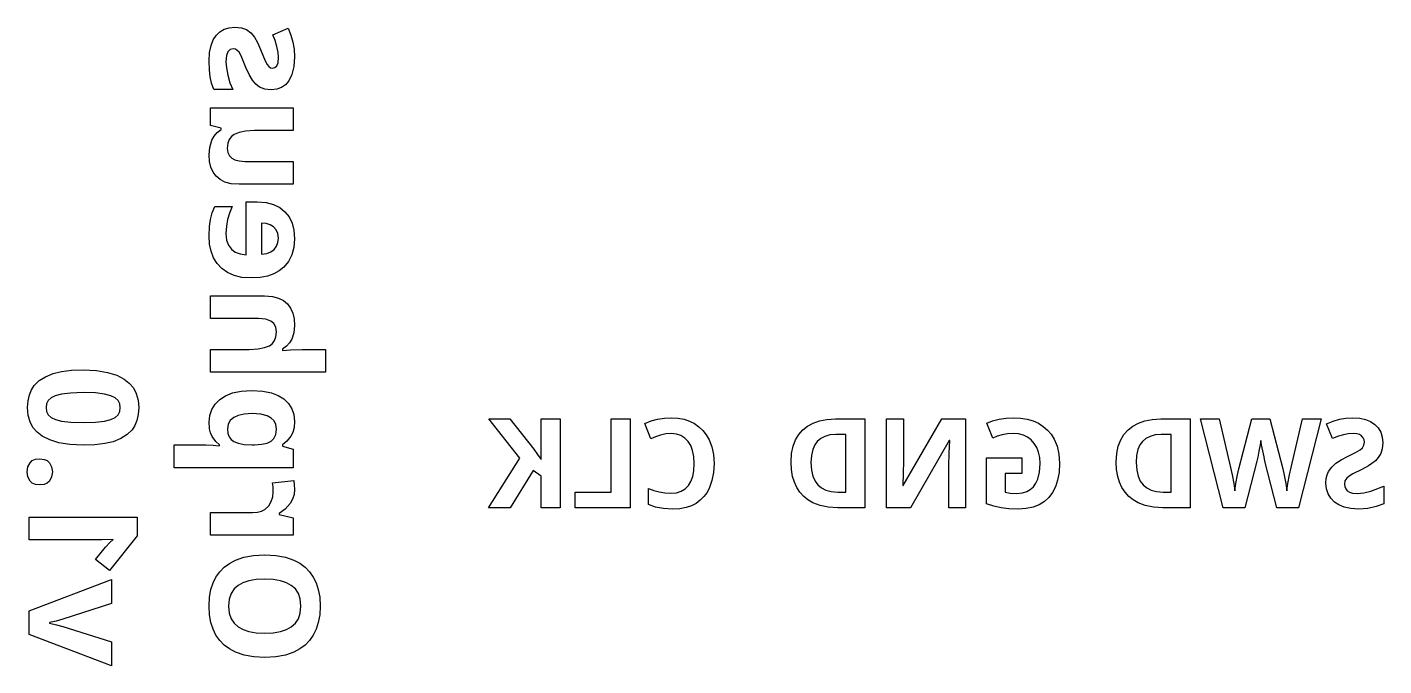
# Model space of a CAD drawing. Header units: millimetres. Extents: x 50.1 to 68.4, y -79.8 to -30.
# Drawn here: x 53.43 to 64.11, y -79.8 to -74.77 of the extents above; entities that cross this region are included whole.
import ezdxf

# ---------------------------------------------------------------- set-up
doc = ezdxf.new("R2010")
doc.units = ezdxf.units.MM
doc.layers.add('B.Silkscreen', color=31, linetype='CONTINUOUS', true_color=0xe8b2a7)

msp = doc.modelspace()

# ---------------------------------------------------------------- linework, layer by layer
at = {"layer": 'B.Silkscreen', "linetype": 'CONTINUOUS'}
for p, q in [((54.893496, -74.872481), (54.91594, -74.838517)), ((54.91594, -74.838517), (54.94587, -74.80967)), ((54.94587, -74.80967), (54.979914, -74.789288)), ((54.979914, -74.789288), (55.018899, -74.776799)), ((55.018899, -74.776799), (55.064067, -74.772447)), ((55.064067, -74.772447), (55.116905, -74.777759)), ((55.116905, -74.777759), (55.156296, -74.792117)), ((55.156296, -74.792117), (55.189288, -74.816316)), ((55.189288, -74.816316), (55.217592, -74.851597)), ((55.361567, -74.831978), (55.484159, -74.779609)), ((55.380025, -74.8778), (55.361567, -74.831978)), ((55.484159, -74.779609), (55.50547, -74.835743)), ((55.50547, -74.835743), (55.521061, -74.890263)), ((54.864797, -74.971484), (54.876202, -74.916065)), ((54.876202, -74.916065), (54.893496, -74.872481)), ((55.027784, -74.948567), (55.009363, -74.967026)), ((55.050988, -74.942632), (55.027784, -74.948567)), ((55.067822, -74.945711), (55.050988, -74.942632)), ((55.083115, -74.95514), (55.067822, -74.945711)), ((55.096472, -74.970603), (55.083115, -74.95514)), ((55.217592, -74.851597), (55.24136, -74.894185)), ((55.24136, -74.894185), (55.26638, -74.949743)), ((55.26638, -74.949743), (55.303282, -75.038442)), ((55.394888, -74.924778), (55.380025, -74.8778)), ((55.404984, -74.971316), (55.394888, -74.924778)), ((55.521061, -74.890263), (55.530794, -74.94612)), ((55.530794, -74.94612), (55.53414, -75.006886)), ((54.860613, -75.041401), (54.864797, -74.971484)), ((54.863002, -75.108363), (54.860613, -75.041401)), ((54.998453, -74.99568), (54.993896, -75.046176)), ((54.993896, -75.046176), (54.997176, -75.092935)), ((55.009363, -74.967026), (54.998453, -74.99568)), ((55.112855, -74.999153), (55.096472, -74.970603)), ((55.150951, -75.088995), (55.112855, -74.999153)), ((55.303282, -75.038442), (55.318288, -75.067097)), ((55.393725, -75.077437), (55.403853, -75.052461)), ((55.403853, -75.052461), (55.408019, -75.009274)), ((55.408019, -75.009274), (55.404984, -74.971316)), ((55.53414, -75.006886), (55.528363, -75.083483)), ((54.86954, -75.162799), (54.863002, -75.108363)), ((54.881292, -75.214264), (54.86954, -75.162799)), ((54.997176, -75.092935), (55.008169, -75.151484)), ((55.008169, -75.151484), (55.025267, -75.210074)), ((55.176691, -75.14586), (55.150951, -75.088995)), ((55.20233, -75.188876), (55.176691, -75.14586)), ((55.318288, -75.067097), (55.330063, -75.082455)), ((55.330063, -75.082455), (55.343882, -75.091831)), ((55.343882, -75.091831), (55.360374, -75.094963)), ((55.360374, -75.094963), (55.379508, -75.09057)), ((55.379508, -75.09057), (55.393725, -75.077437)), ((55.512432, -75.144985), (55.48774, -75.194303)), ((55.528363, -75.083483), (55.512432, -75.144985)), ((54.898657, -75.263903), (54.881292, -75.214264)), ((55.047407, -75.263903), (54.898657, -75.263903)), ((55.025267, -75.210074), (55.047407, -75.263903)), ((55.227713, -75.220513), (55.20233, -75.188876)), ((55.258639, -75.244441), (55.227713, -75.220513)), ((55.298763, -75.259587), (55.258639, -75.244441)), ((55.350876, -75.265097), (55.298763, -75.259587)), ((55.394515, -75.260409), (55.350876, -75.265097)), ((55.43094, -75.247078), (55.394515, -75.260409)), ((55.461713, -75.225343), (55.43094, -75.247078)), ((55.48774, -75.194303), (55.461713, -75.225343)), ((54.872499, -75.545573), (54.872499, -75.407515)), ((54.872499, -75.407515), (55.522255, -75.407515)), ((55.522255, -75.407515), (55.522255, -75.58725)), ((54.955801, -75.568202), (54.872499, -75.545573)), ((54.925376, -75.602166), (54.955801, -75.578894)), ((54.955801, -75.578894), (54.955801, -75.568202)), ((55.148613, -75.591123), (55.097081, -75.601383)), ((55.217592, -75.58725), (55.148613, -75.591123)), ((55.522255, -75.58725), (55.217592, -75.58725)), ((54.866343, -75.71859), (54.88319, -75.66339)), ((54.88319, -75.66339), (54.901351, -75.630145)), ((54.901351, -75.630145), (54.925376, -75.602166)), ((55.008536, -75.686713), (55.004588, -75.72645)), ((55.019303, -75.656451), (55.008536, -75.686713)), ((55.036096, -75.633467), (55.019303, -75.656451)), ((55.059292, -75.616419), (55.036096, -75.633467)), ((55.097081, -75.601383), (55.059292, -75.616419)), ((54.860613, -75.778819), (54.866343, -75.71859)), ((54.864478, -75.830246), (54.860613, -75.778819)), ((55.004588, -75.72645), (55.008883, -75.760359)), ((55.008883, -75.760359), (55.020679, -75.785619)), ((55.020679, -75.785619), (55.039674, -75.804406)), ((55.039674, -75.804406), (55.064387, -75.817065)), ((54.875465, -75.874501), (54.864478, -75.830246)), ((54.893029, -75.912788), (54.875465, -75.874501)), ((54.917134, -75.946046), (54.893029, -75.912788)), ((55.064387, -75.817065), (55.098221, -75.82559)), ((55.098221, -75.82559), (55.14384, -75.8288)), ((55.14384, -75.8288), (55.522255, -75.8288)), ((55.522255, -75.8288), (55.522255, -76.009677)), ((54.947302, -75.972322), (54.917134, -75.946046)), ((54.986132, -75.99209), (54.947302, -75.972322)), ((55.035668, -76.004967), (54.986132, -75.99209)), ((55.098582, -76.009677), (55.035668, -76.004967)), ((55.522255, -76.009677), (55.098582, -76.009677)), ((54.871928, -76.285379), (54.886387, -76.233131)), ((54.886387, -76.233131), (54.907013, -76.18417)), ((54.907013, -76.18417), (55.04149, -76.18417)), ((55.020398, -76.236671), (55.005782, -76.28652)), ((55.04149, -76.18417), (55.020398, -76.236671)), ((55.152144, -76.560249), (55.152144, -76.14732)), ((55.152144, -76.14732), (55.239028, -76.14732)), ((55.239028, -76.14732), (55.310222, -76.152828)), ((55.310222, -76.152828), (55.369019, -76.16822)), ((55.369019, -76.16822), (55.417686, -76.192427)), ((55.417686, -76.192427), (55.457949, -76.225276)), ((55.457949, -76.225276), (55.490335, -76.266321)), ((54.860613, -76.416222), (54.863706, -76.341864)), ((54.863706, -76.341864), (54.871928, -76.285379)), ((54.996996, -76.338004), (54.993896, -76.397226)), ((55.005782, -76.28652), (54.996996, -76.338004)), ((55.310223, -76.319255), (55.272348, -76.315118)), ((55.272348, -76.315118), (55.272348, -76.560249)), ((55.341961, -76.329486), (55.310223, -76.319255)), ((55.36873, -76.345429), (55.341961, -76.329486)), ((55.490335, -76.266321), (55.513988, -76.314584)), ((55.513988, -76.314584), (55.528869, -76.371476)), ((54.864867, -76.47968), (54.860613, -76.416222)), ((54.993896, -76.397226), (54.999135, -76.448723)), ((54.999135, -76.448723), (55.013518, -76.488482)), ((55.38938, -76.367457), (55.36873, -76.345429)), ((55.402191, -76.396274), (55.38938, -76.367457)), ((55.406826, -76.434077), (55.402191, -76.396274)), ((55.402866, -76.468376), (55.406826, -76.434077)), ((55.53414, -76.438852), (55.528395, -76.506795)), ((55.528869, -76.371476), (55.53414, -76.438852)), ((54.877118, -76.536274), (54.864867, -76.47968)), ((54.896892, -76.587031), (54.877118, -76.536274)), ((55.013518, -76.488482), (55.036144, -76.519195)), ((55.036144, -76.519195), (55.066713, -76.542442)), ((55.066713, -76.542442), (55.104729, -76.557854)), ((55.104729, -76.557854), (55.152144, -76.564972)), ((55.272348, -76.560249), (55.315457, -76.553212)), ((55.315457, -76.553212), (55.34822, -76.540079)), ((55.34822, -76.540079), (55.372882, -76.521583)), ((55.372882, -76.521583), (55.391542, -76.497126)), ((55.391542, -76.497126), (55.402866, -76.468376)), ((55.528395, -76.506795), (55.511967, -76.565597)), ((54.925183, -76.63303), (54.896892, -76.587031)), ((54.961586, -76.671882), (54.925183, -76.63303)), ((55.152144, -76.564972), (55.152144, -76.560249)), ((55.448451, -76.661977), (55.413209, -76.690981)), ((55.485423, -76.616919), (55.448451, -76.661977)), ((55.511967, -76.565597), (55.485423, -76.616919)), ((55.006924, -76.704224), (54.961586, -76.671882)), ((55.057853, -76.727174), (55.006924, -76.704224)), ((55.119032, -76.741808), (55.057853, -76.727174)), ((55.192628, -76.747043), (55.119032, -76.741808)), ((55.262466, -76.74304), (55.192628, -76.747043)), ((55.321461, -76.73182), (55.262466, -76.74304)), ((55.371244, -76.714294), (55.321461, -76.73182)), ((55.413209, -76.690981), (55.371244, -76.714294)), ((54.872499, -77.066809), (54.872499, -76.887126)), ((54.872499, -76.887126), (55.296119, -76.887126)), ((55.296119, -76.887126), (55.359012, -76.891874)), ((55.359012, -76.891874), (55.40855, -76.904863)), ((55.40855, -76.904863), (55.447408, -76.924819)), ((55.447408, -76.924819), (55.477619, -76.95138)), ((55.477619, -76.95138), (55.501696, -76.984902)), ((55.501696, -76.984902), (55.519264, -77.02356)), ((55.250913, -77.066809), (54.872499, -77.066809)), ((55.307397, -77.072136), (55.250913, -77.066809)), ((55.345688, -77.085932), (55.307397, -77.072136)), ((55.370856, -77.106345), (55.345688, -77.085932)), ((55.519264, -77.02356), (55.530267, -77.068309)), ((55.530267, -77.068309), (55.53414, -77.120372)), ((55.385946, -77.133688), (55.370856, -77.106345)), ((55.391359, -77.170353), (55.385946, -77.133688)), ((55.387409, -77.209371), (55.391359, -77.170353)), ((55.528328, -77.177767), (55.511511, -77.228067)), ((55.53414, -77.120372), (55.528328, -77.177767)), ((55.177161, -77.309553), (55.246053, -77.305621)), ((55.246053, -77.305621), (55.29779, -77.295176)), ((55.29779, -77.295176), (55.33598, -77.279813)), ((55.33598, -77.279813), (55.359587, -77.262445)), ((55.359587, -77.262445), (55.376581, -77.239379)), ((55.376581, -77.239379), (55.387409, -77.209371)), ((55.469806, -77.284627), (55.438953, -77.308359)), ((55.493741, -77.257953), (55.469806, -77.284627)), ((55.511511, -77.228067), (55.493741, -77.257953)), ((54.872499, -77.489236), (54.872499, -77.309553)), ((54.872499, -77.309553), (55.177161, -77.309553)), ((55.438953, -77.308359), (55.438953, -77.317909)), ((55.438953, -77.317909), (55.50139, -77.31194)), ((55.50139, -77.31194), (55.594813, -77.309553)), ((55.594813, -77.309553), (55.776884, -77.309553)), ((55.776884, -77.309553), (55.776884, -77.489236)), ((53.572807, -77.523713), (53.634874, -77.499305)), ((53.634874, -77.499305), (53.700578, -77.483767)), ((53.700578, -77.483767), (53.778139, -77.473727)), ((53.778139, -77.473727), (53.869313, -77.470136)), ((53.869313, -77.470136), (53.975143, -77.475504)), ((53.975143, -77.475504), (54.062287, -77.490341)), ((54.062287, -77.490341), (54.133668, -77.513099)), ((54.133668, -77.513099), (54.19183, -77.542747)), ((55.776884, -77.489236), (54.872499, -77.489236)), ((53.462939, -77.626785), (53.48493, -77.593299)), ((53.48493, -77.593299), (53.523504, -77.555097)), ((53.523504, -77.555097), (53.572807, -77.523713)), ((54.19183, -77.542747), (54.233289, -77.57487)), ((54.233289, -77.57487), (54.264994, -77.612492)), ((54.264994, -77.612492), (54.287913, -77.656282)), ((53.432613, -77.767636), (53.436289, -77.712718)), ((53.436289, -77.712718), (53.446635, -77.666222)), ((53.446635, -77.666222), (53.462939, -77.626785)), ((53.595159, -77.712105), (53.582265, -77.737008)), ((53.617065, -77.691484), (53.595159, -77.712105)), ((53.65034, -77.674836), (53.617065, -77.691484)), ((53.699865, -77.661601), (53.65034, -77.674836)), ((53.770862, -77.652234), (53.699865, -77.661601)), ((53.869313, -77.648626), (53.770862, -77.652234)), ((53.966941, -77.65221), (53.869313, -77.648626)), ((54.038056, -77.661557), (53.966941, -77.65221)), ((54.088286, -77.674836), (54.038056, -77.661557)), ((54.122228, -77.691549), (54.088286, -77.674836)), ((54.144495, -77.71221), (54.122228, -77.691549)), ((54.157558, -77.737094), (54.144495, -77.71221)), ((54.287913, -77.656282), (54.302217, -77.707447)), ((54.302217, -77.707447), (54.307259, -77.767636)), ((54.908331, -77.740199), (54.946251, -77.702344)), ((54.946251, -77.702344), (54.990299, -77.673809)), ((54.990299, -77.673809), (55.045375, -77.652049)), ((55.045375, -77.652049), (55.113842, -77.637853)), ((55.113842, -77.637853), (55.198544, -77.632692)), ((55.198544, -77.632692), (55.282864, -77.637616)), ((55.282864, -77.637616), (55.350908, -77.651137)), ((55.350908, -77.651137), (55.405502, -77.671798)), ((55.405502, -77.671798), (55.449022, -77.698763)), ((55.449022, -77.698763), (55.486448, -77.734864)), ((53.437702, -77.828328), (53.432613, -77.767636)), ((53.452112, -77.879689), (53.437702, -77.828328)), ((53.582265, -77.737008), (53.577782, -77.767636)), ((53.577782, -77.767636), (53.582337, -77.798798)), ((53.582337, -77.798798), (53.59538, -77.823831)), ((53.59538, -77.823831), (53.61746, -77.844272)), ((54.122123, -77.844239), (54.144383, -77.823778)), ((54.144383, -77.823778), (54.15751, -77.798754)), ((54.15751, -77.798754), (54.16209, -77.767636)), ((54.16209, -77.767636), (54.157558, -77.737094)), ((54.303605, -77.821847), (54.293287, -77.868057)), ((54.307259, -77.767636), (54.303605, -77.821847)), ((54.860613, -77.881405), (54.866083, -77.82862)), ((54.866083, -77.82862), (54.881977, -77.782005)), ((54.881977, -77.782005), (54.908331, -77.740199)), ((55.090493, -77.829117), (55.055763, -77.844503)), ((55.13773, -77.818689), (55.090493, -77.829117)), ((55.200932, -77.814763), (55.13773, -77.818689)), ((55.268554, -77.819472), (55.200932, -77.814763)), ((55.316853, -77.831789), (55.268554, -77.819472)), ((55.350497, -77.849741), (55.316853, -77.831789)), ((55.486448, -77.734864), (55.512647, -77.775795)), ((55.512647, -77.775795), (55.528598, -77.822533)), ((55.528598, -77.822533), (55.53414, -77.87663)), ((53.47516, -77.923434), (53.452112, -77.879689)), ((53.507002, -77.960818), (53.47516, -77.923434)), ((53.61746, -77.844272), (53.650963, -77.860437)), ((53.650963, -77.860437), (53.700786, -77.873064)), ((53.700786, -77.873064), (53.771668, -77.881978)), ((53.771668, -77.881978), (53.869313, -77.885401)), ((53.869313, -77.885401), (53.966978, -77.881985)), ((53.966978, -77.881985), (54.038099, -77.873077)), ((54.038099, -77.873077), (54.088286, -77.860437)), ((54.088286, -77.860437), (54.122123, -77.844239)), ((54.25489, -77.941351), (54.21626, -77.979852)), ((54.276971, -77.907545), (54.25489, -77.941351)), ((54.293287, -77.868057), (54.276971, -77.907545)), ((54.86385, -77.92852), (54.860613, -77.881405)), ((54.86538, -77.934967), (54.86385, -77.92852)), ((54.872692, -77.965771), (54.86538, -77.934967)), ((55.01154, -77.897315), (55.005782, -77.934967)), ((55.005782, -77.934967), (55.00936, -77.970517)), ((55.027939, -77.86784), (55.01154, -77.897315)), ((55.055763, -77.844503), (55.027939, -77.86784)), ((55.373047, -77.872545), (55.350497, -77.849741)), ((55.386583, -77.900755), (55.373047, -77.872545)), ((55.385936, -77.979919), (55.391359, -77.936161)), ((55.391359, -77.936161), (55.386583, -77.900755)), ((55.530551, -77.924344), (55.520708, -77.962186)), ((55.53414, -77.87663), (55.530551, -77.924344)), ((57.306976, -78.165974), (57.062959, -77.856262)), ((57.062959, -77.856262), (57.227604, -77.856262)), ((57.227604, -77.856262), (57.416739, -78.094423)), ((57.47551, -78.176745), (57.47551, -77.856262)), ((57.47551, -77.856262), (57.623485, -77.856262)), ((57.623485, -77.856262), (57.623485, -78.556)), ((58.026247, -78.432516), (58.026247, -77.856262)), ((58.026247, -77.856262), (58.176188, -77.856262)), ((58.176188, -77.856262), (58.176188, -78.556)), ((58.289883, -77.89255), (58.339113, -77.87212)), ((58.338866, -78.012101), (58.289883, -77.89255)), ((58.339113, -77.87212), (58.391311, -77.857758)), ((58.391311, -77.857758), (58.444684, -77.849261)), ((58.444684, -77.849261), (58.496671, -77.846474)), ((58.496671, -77.846474), (58.551185, -77.849613)), ((58.551185, -77.849613), (58.599536, -77.858605)), ((58.599536, -77.858605), (58.642551, -77.87299)), ((58.642551, -77.87299), (58.680934, -77.89255)), ((58.680934, -77.89255), (58.716424, -77.917803)), ((58.716424, -77.917803), (58.747161, -77.947241)), ((59.501454, -77.979182), (59.533591, -77.943029)), ((59.533591, -77.943029), (59.571704, -77.912971)), ((59.571704, -77.912971), (59.615528, -77.889094)), ((59.615528, -77.889094), (59.665906, -77.871384)), ((59.665906, -77.871384), (59.723913, -77.860203)), ((59.723913, -77.860203), (59.790815, -77.856262)), ((59.790815, -77.856262), (60.022095, -77.856262)), ((60.022095, -77.856262), (60.022095, -78.556)), ((60.193578, -78.556), (60.193578, -77.856262)), ((60.193578, -77.856262), (60.326849, -77.856262)), ((60.322959, -78.380584), (60.62673, -77.856262)), ((60.326849, -77.856262), (60.326849, -78.187516)), ((60.62673, -77.856262), (60.813899, -77.856262)), ((60.813899, -77.856262), (60.813899, -78.556)), ((60.981151, -77.889601), (61.026879, -77.872215)), ((61.030176, -78.008169), (60.981151, -77.889601)), ((61.026879, -77.872215), (61.079159, -77.858228)), ((61.079159, -77.858228), (61.133467, -77.849421)), ((61.133467, -77.849421), (61.188922, -77.846474)), ((61.188922, -77.846474), (61.248136, -77.849511)), ((61.248136, -77.849511), (61.300471, -77.858185)), ((61.300471, -77.858185), (61.346788, -77.871979)), ((61.346788, -77.871979), (61.387846, -77.890584)), ((61.387846, -77.890584), (61.426398, -77.915128)), ((61.426398, -77.915128), (61.459645, -77.943887)), ((61.459645, -77.943887), (61.488041, -77.977063)), ((62.061029, -77.979182), (62.093165, -77.943029)), ((62.093165, -77.943029), (62.131278, -77.912971)), ((62.131278, -77.912971), (62.175102, -77.889094)), ((62.175102, -77.889094), (62.22548, -77.871384)), ((62.22548, -77.871384), (62.283487, -77.860203)), ((62.283487, -77.860203), (62.35039, -77.856262)), ((62.35039, -77.856262), (62.581669, -77.856262)), ((62.581669, -77.856262), (62.581669, -78.556)), ((62.842869, -78.556), (62.664504, -77.856262)), ((62.664504, -77.856262), (62.810513, -77.856262)), ((62.810513, -77.856262), (62.899673, -78.238465)), ((62.966309, -78.248296), (63.06825, -77.856262)), ((63.06825, -77.856262), (63.208403, -77.856262)), ((63.208403, -77.856262), (63.310301, -78.248296)), ((63.376936, -78.238465), (63.46614, -77.856262)), ((63.612148, -77.856262), (63.433784, -78.556)), ((63.46614, -77.856262), (63.612148, -77.856262)), ((63.653908, -77.8955), (63.707647, -77.874322)), ((63.701907, -78.011118), (63.653908, -77.8955)), ((63.707647, -77.874322), (63.757302, -77.859211)), ((63.757302, -77.859211), (63.807655, -77.849714)), ((63.807655, -77.849714), (63.861636, -77.846474)), ((63.861636, -77.846474), (63.916719, -77.850177)), ((63.916719, -77.850177), (63.963086, -77.860574)), ((63.963086, -77.860574), (64.002169, -77.876917)), ((64.002169, -77.876917), (64.035128, -77.898919)), ((64.035128, -77.898919), (64.062667, -77.927303)), ((64.062667, -77.927303), (64.082331, -77.960474)), ((53.548613, -77.992526), (53.507002, -77.960818)), ((53.607043, -78.021745), (53.548613, -77.992526)), ((53.678305, -78.044129), (53.607043, -78.021745)), ((53.764808, -78.058688), (53.678305, -78.044129)), ((54.039303, -78.050576), (53.961374, -78.060415)), ((54.104946, -78.035397), (54.039303, -78.050576)), ((54.166955, -78.011247), (54.104946, -78.035397)), ((54.21626, -77.979852), (54.166955, -78.011247)), ((54.886201, -77.995069), (54.872692, -77.965771)), ((54.913979, -78.03369), (54.886201, -77.995069)), ((54.942721, -78.061088), (54.913979, -78.03369)), ((55.00936, -77.970517), (55.019152, -77.997777)), ((55.019152, -77.997777), (55.034491, -78.018656)), ((55.034491, -78.018656), (55.055763, -78.034307)), ((55.055763, -78.034307), (55.090262, -78.048128)), ((55.090262, -78.048128), (55.137148, -78.05754)), ((55.27654, -78.056071), (55.31859, -78.045902)), ((55.31859, -78.045902), (55.348488, -78.031971)), ((55.348488, -78.031971), (55.371402, -78.010689)), ((55.371402, -78.010689), (55.385936, -77.979919)), ((55.473961, -78.031133), (55.437759, -78.061088)), ((55.505542, -77.992111), (55.473961, -78.031133)), ((55.520708, -77.962186), (55.505542, -77.992111)), ((58.374985, -77.996654), (58.338866, -78.012101)), ((58.413879, -77.983207), (58.374985, -77.996654)), ((58.454474, -77.974069), (58.413879, -77.983207)), ((58.498637, -77.97094), (58.454474, -77.974069)), ((58.539445, -77.975087), (58.498637, -77.97094)), ((58.57444, -77.986979), (58.539445, -77.975087)), ((58.604835, -78.006441), (58.57444, -77.986979)), ((58.631395, -78.034156), (58.604835, -78.006441)), ((58.651573, -78.066605), (58.631395, -78.034156)), ((58.747161, -77.947241), (58.773489, -77.981134)), ((58.773489, -77.981134), (58.795569, -78.019923)), ((58.795569, -78.019923), (58.816914, -78.075411)), ((59.45714, -78.070407), (59.476009, -78.021338)), ((59.476009, -78.021338), (59.501454, -77.979182)), ((59.647756, -78.033173), (59.627292, -78.061455)), ((59.674372, -78.010243), (59.647756, -78.033173)), ((59.706852, -77.993364), (59.674372, -78.010243)), ((59.746428, -77.982617), (59.706852, -77.993364)), ((59.794747, -77.978762), (59.746428, -77.982617)), ((59.872154, -77.978762), (59.794747, -77.978762)), ((59.872154, -78.432516), (59.872154, -77.978762)), ((60.686527, -78.026805), (60.38173, -78.556)), ((60.686057, -78.126779), (60.690459, -78.026805)), ((60.690459, -78.026805), (60.686527, -78.026805)), ((61.063964, -77.99325), (61.030176, -78.008169)), ((61.103651, -77.980728), (61.063964, -77.99325)), ((61.145492, -77.972688), (61.103651, -77.980728)), ((61.189905, -77.969957), (61.145492, -77.972688)), ((61.23218, -77.973405), (61.189905, -77.969957)), ((61.269275, -77.983309), (61.23218, -77.973405)), ((61.302104, -77.999364), (61.269275, -77.983309)), ((61.331203, -78.021458), (61.302104, -77.999364)), ((61.355615, -78.048856), (61.331203, -78.021458)), ((61.375621, -78.082199), (61.355615, -78.048856)), ((61.488041, -77.977063), (61.511842, -78.01505)), ((61.511842, -78.01505), (61.534959, -78.070135)), ((62.016715, -78.070407), (62.035584, -78.021338)), ((62.035584, -78.021338), (62.061029, -77.979182)), ((62.207331, -78.033173), (62.186867, -78.061455)), ((62.233946, -78.010243), (62.207331, -78.033173)), ((62.266426, -77.993364), (62.233946, -78.010243)), ((62.306002, -77.982617), (62.266426, -77.993364)), ((62.354322, -77.978762), (62.306002, -77.982617)), ((62.431729, -77.978762), (62.354322, -77.978762)), ((62.431729, -78.432516), (62.431729, -77.978762)), ((63.138818, -78.024838), (63.132919, -78.060614)), ((63.144203, -78.060614), (63.138818, -78.024838)), ((63.748986, -77.993187), (63.701907, -78.011118)), ((63.788162, -77.980728), (63.748986, -77.993187)), ((63.826809, -77.972658), (63.788162, -77.980728)), ((63.866552, -77.969957), (63.826809, -77.972658)), ((63.894004, -77.972429), (63.866552, -77.969957)), ((63.915102, -77.979162), (63.894004, -77.972429)), ((63.931264, -77.989576), (63.915102, -77.979162)), ((63.94376, -78.003909), (63.931264, -77.989576)), ((63.951208, -78.020635), (63.94376, -78.003909)), ((63.9501, -78.063562), (63.953789, -78.040525)), ((63.953789, -78.040525), (63.951208, -78.020635)), ((64.082331, -77.960474), (64.094522, -77.999384)), ((64.098814, -78.04544), (64.0944, -78.091218)), ((64.094522, -77.999384), (64.098814, -78.04544)), ((53.869313, -78.063943), (53.764808, -78.058688)), ((53.961374, -78.060415), (53.869313, -78.063943)), ((54.586884, -78.240771), (54.586884, -78.061088)), ((54.586884, -78.061088), (54.835596, -78.061088)), ((54.835596, -78.061088), (54.893311, -78.063476)), ((54.893311, -78.063476), (54.942721, -78.068251)), ((54.942721, -78.068251), (54.942721, -78.061088)), ((55.137148, -78.05754), (55.199738, -78.061088)), ((55.199738, -78.061088), (55.218786, -78.061088)), ((55.218786, -78.061088), (55.27654, -78.056071)), ((55.437759, -78.061088), (55.437759, -78.069444)), ((55.437759, -78.069444), (55.522255, -78.094409)), ((55.522255, -78.094409), (55.522255, -78.240771)), ((57.416739, -78.094423), (57.446146, -78.135584)), ((57.446146, -78.135584), (57.47551, -78.176745)), ((58.666717, -78.105546), (58.651573, -78.066605)), ((58.67643, -78.15222), (58.666717, -78.105546)), ((58.679908, -78.208118), (58.67643, -78.15222)), ((58.816914, -78.075411), (58.830159, -78.137436)), ((58.830159, -78.137436), (58.834764, -78.207135)), ((59.440968, -78.194398), (59.445195, -78.127607)), ((59.445195, -78.127607), (59.45714, -78.070407)), ((59.60148, -78.143019), (59.597747, -78.200254)), ((59.611693, -78.097481), (59.60148, -78.143019)), ((59.627292, -78.061455), (59.611693, -78.097481)), ((60.681611, -78.226711), (60.686057, -78.126779)), ((61.389666, -78.118655), (61.375621, -78.082199)), ((61.398474, -78.160322), (61.389666, -78.118655)), ((61.534959, -78.070135), (61.549396, -78.133018)), ((61.549396, -78.133018), (61.554456, -78.205169)), ((62.000542, -78.194398), (62.00477, -78.127607)), ((62.00477, -78.127607), (62.016715, -78.070407)), ((62.161055, -78.143019), (62.157322, -78.200254)), ((62.171268, -78.097481), (62.161055, -78.143019)), ((62.186867, -78.061455), (62.171268, -78.097481)), ((63.113813, -78.156186), (63.106462, -78.1885)), ((63.123601, -78.109127), (63.113813, -78.156186)), ((63.132919, -78.060614), (63.123601, -78.109127)), ((63.153521, -78.108657), (63.144203, -78.060614)), ((63.163309, -78.155673), (63.153521, -78.108657)), ((63.171131, -78.189483), (63.163309, -78.155673)), ((63.770125, -78.179081), (63.821458, -78.152254)), ((63.821458, -78.152254), (63.88268, -78.121378)), ((63.88268, -78.121378), (63.92045, -78.099339)), ((63.92045, -78.099339), (63.939285, -78.08283)), ((63.939285, -78.08283), (63.9501, -78.063562)), ((64.062961, -78.159744), (64.03953, -78.186063)), ((64.082145, -78.127762), (64.062961, -78.159744)), ((64.0944, -78.091218), (64.082145, -78.127762)), ((53.429032, -78.272795), (53.434958, -78.233597)), ((53.434958, -78.233597), (53.452232, -78.200807)), ((53.452232, -78.200807), (53.469887, -78.184599)), ((53.469887, -78.184599), (53.494303, -78.174269)), ((53.494303, -78.174269), (53.527801, -78.170445)), ((53.527801, -78.170445), (53.562916, -78.174345)), ((53.562916, -78.174345), (53.587787, -78.184736)), ((53.587787, -78.184736), (53.605134, -78.200807)), ((53.605134, -78.200807), (53.62197, -78.233557)), ((53.62197, -78.233557), (53.627763, -78.272795)), ((55.522255, -78.240771), (54.586884, -78.240771)), ((57.060993, -78.556), (57.306976, -78.165974)), ((57.412807, -78.261034), (57.229527, -78.556)), ((57.47551, -78.306084), (57.412807, -78.261034)), ((58.667136, -78.310528), (58.676527, -78.264201)), ((58.676527, -78.264201), (58.679908, -78.208118)), ((58.834764, -78.207135), (58.830618, -78.278353)), ((59.44127, -78.200254), (59.440968, -78.194398)), ((59.444109, -78.255226), (59.44127, -78.200254)), ((59.45303, -78.308332), (59.444109, -78.255226)), ((59.597747, -78.200254), (59.601773, -78.259894)), ((59.601773, -78.259894), (59.612837, -78.307719)), ((60.326849, -78.187516), (60.322959, -78.283559)), ((60.681611, -78.556), (60.681611, -78.226711)), ((60.980168, -78.52561), (60.980168, -78.163025)), ((60.980168, -78.163025), (61.257524, -78.163025)), ((61.257524, -78.163025), (61.257524, -78.286508)), ((61.396677, -78.274351), (61.401566, -78.208118)), ((61.401566, -78.208118), (61.398474, -78.160322)), ((61.554456, -78.205169), (61.550499, -78.277673)), ((62.000844, -78.200254), (62.000542, -78.194398)), ((62.003684, -78.255226), (62.000844, -78.200254)), ((62.012605, -78.308332), (62.003684, -78.255226)), ((62.157322, -78.200254), (62.161348, -78.259894)), ((62.161348, -78.259894), (62.172412, -78.307719)), ((62.899673, -78.238465), (62.911941, -78.295356)), ((62.955068, -78.297279), (62.966309, -78.248296)), ((63.106462, -78.1885), (63.011402, -78.556)), ((63.265207, -78.556), (63.171131, -78.189483)), ((63.310301, -78.248296), (63.321585, -78.297792)), ((63.364242, -78.295356), (63.376936, -78.238465)), ((63.67156, -78.269838), (63.696083, -78.235426)), ((63.696083, -78.235426), (63.729861, -78.205169)), ((63.729861, -78.205169), (63.770125, -78.179081)), ((63.932204, -78.254152), (63.862619, -78.288944)), ((63.985119, -78.226241), (63.932204, -78.254152)), ((64.012676, -78.208287), (63.985119, -78.226241)), ((64.03953, -78.186063), (64.012676, -78.208287)), ((53.435002, -78.31307), (53.429032, -78.272795)), ((53.452232, -78.346028), (53.435002, -78.31307)), ((53.469883, -78.362206), (53.452232, -78.346028)), ((53.494299, -78.37252), (53.469883, -78.362206)), ((53.527801, -78.376338), (53.494299, -78.37252)), ((53.562921, -78.372444), (53.527801, -78.376338)), ((53.587792, -78.362069), (53.562921, -78.372444)), ((53.605134, -78.346028), (53.587792, -78.362069)), ((53.621927, -78.313111), (53.605134, -78.346028)), ((53.627763, -78.272795), (53.621927, -78.313111)), ((55.359232, -78.359315), (55.526978, -78.341461)), ((55.364526, -78.390248), (55.359232, -78.359315)), ((55.526978, -78.341461), (55.531753, -78.374833)), ((57.47551, -78.556), (57.47551, -78.306084)), ((58.633362, -78.380071), (58.652594, -78.348704)), ((58.652594, -78.348704), (58.667136, -78.310528)), ((58.818795, -78.340839), (58.799972, -78.395801)), ((58.830618, -78.278353), (58.818795, -78.340839)), ((59.467137, -78.354726), (59.45303, -78.308332)), ((59.486061, -78.395288), (59.467137, -78.354726)), ((59.612837, -78.307719), (59.629839, -78.345905)), ((59.629839, -78.345905), (59.652295, -78.376204)), ((60.322959, -78.283559), (60.32001, -78.380584)), ((61.257524, -78.286508), (61.125236, -78.286508)), ((61.125236, -78.286508), (61.125236, -78.432516)), ((61.348204, -78.390343), (61.367772, -78.36302)), ((61.367772, -78.36302), (61.382973, -78.329635)), ((61.382973, -78.329635), (61.396677, -78.274351)), ((61.539383, -78.339318), (61.522, -78.391673)), ((61.550499, -78.277673), (61.539383, -78.339318)), ((62.026711, -78.354726), (62.012605, -78.308332)), ((62.045636, -78.395288), (62.026711, -78.354726)), ((62.172412, -78.307719), (62.189414, -78.345905)), ((62.189414, -78.345905), (62.21187, -78.376204)), ((62.911941, -78.295356), (62.925191, -78.363445)), ((62.925191, -78.363445), (62.933996, -78.421745)), ((62.933996, -78.421745), (62.942843, -78.363957)), ((62.942843, -78.363957), (62.955068, -78.297279)), ((63.321585, -78.297792), (63.333852, -78.363445)), ((63.333852, -78.363445), (63.342657, -78.421745)), ((63.342657, -78.421745), (63.351504, -78.363957)), ((63.351504, -78.363957), (63.364242, -78.295356)), ((63.650958, -78.361949), (63.653462, -78.325832)), ((63.655372, -78.407205), (63.650958, -78.361949)), ((63.653462, -78.325832), (63.660492, -78.295449)), ((63.660492, -78.295449), (63.67156, -78.269838)), ((63.800535, -78.344277), (63.795984, -78.36883)), ((63.795984, -78.36883), (63.798607, -78.389359)), ((63.814107, -78.323737), (63.800535, -78.344277)), ((63.83441, -78.30636), (63.814107, -78.323737)), ((63.862619, -78.288944), (63.83441, -78.30636)), ((55.350876, -78.506923), (55.362552, -78.469656)), ((55.362552, -78.469656), (55.366342, -78.433119)), ((55.366342, -78.433119), (55.364526, -78.390248)), ((55.530151, -78.45218), (55.518339, -78.488614)), ((55.53414, -78.412877), (55.530151, -78.45218)), ((55.531753, -78.374833), (55.53414, -78.412877)), ((57.743035, -78.556), (57.743035, -78.432516)), ((57.743035, -78.432516), (58.026247, -78.432516)), ((58.318307, -78.530525), (58.318307, -78.40311)), ((58.318307, -78.40311), (58.361572, -78.41839)), ((58.361572, -78.41839), (58.404048, -78.43055)), ((58.404048, -78.43055), (58.447276, -78.438598)), ((58.447276, -78.438598), (58.492739, -78.441321)), ((58.492739, -78.441321), (58.539007, -78.437071)), ((58.539007, -78.437071), (58.576819, -78.425172)), ((58.576819, -78.425172), (58.607885, -78.406261)), ((58.607885, -78.406261), (58.633362, -78.380071)), ((58.755618, -78.467864), (58.726798, -78.496689)), ((58.779966, -78.434408), (58.755618, -78.467864)), ((58.799972, -78.395801), (58.779966, -78.434408)), ((59.511097, -78.433189), (59.486061, -78.395288)), ((59.540474, -78.465642), (59.511097, -78.433189)), ((59.574435, -78.493107), (59.540474, -78.465642)), ((59.652295, -78.376204), (59.680389, -78.399818)), ((59.680389, -78.399818), (59.714948, -78.417301)), ((59.714948, -78.417301), (59.757359, -78.428488)), ((59.757359, -78.428488), (59.809451, -78.432516)), ((59.809451, -78.432516), (59.872154, -78.432516)), ((60.32001, -78.380584), (60.322959, -78.380584)), ((61.125236, -78.432516), (61.165884, -78.439398)), ((61.165884, -78.439398), (61.219312, -78.442304)), ((61.219312, -78.442304), (61.261494, -78.438661)), ((61.261494, -78.438661), (61.295934, -78.428491)), ((61.295934, -78.428491), (61.324159, -78.412427)), ((61.324159, -78.412427), (61.348204, -78.390343)), ((61.470211, -78.473677), (61.434909, -78.50585)), ((61.49889, -78.436095), (61.470211, -78.473677)), ((61.522, -78.391673), (61.49889, -78.436095)), ((62.070672, -78.433189), (62.045636, -78.395288)), ((62.100049, -78.465642), (62.070672, -78.433189)), ((62.13401, -78.493107), (62.100049, -78.465642)), ((62.21187, -78.376204), (62.239964, -78.399818)), ((62.239964, -78.399818), (62.274523, -78.417301)), ((62.274523, -78.417301), (62.316934, -78.428488)), ((62.316934, -78.428488), (62.369025, -78.432516)), ((62.369025, -78.432516), (62.431729, -78.432516)), ((63.668044, -78.446274), (63.655372, -78.407205)), ((63.68875, -78.480409), (63.668044, -78.446274)), ((63.798607, -78.389359), (63.806218, -78.40691)), ((63.806218, -78.40691), (63.819022, -78.422215)), ((63.819022, -78.422215), (63.835808, -78.433006)), ((63.835808, -78.433006), (63.860792, -78.440421)), ((63.860792, -78.440421), (63.896941, -78.443288)), ((63.896941, -78.443288), (63.949572, -78.438827)), ((63.949572, -78.438827), (64.003285, -78.425165)), ((64.003285, -78.425165), (64.106636, -78.3855)), ((64.106636, -78.3855), (64.106636, -78.523643)), ((55.24278, -78.589482), (55.274716, -78.581073)), ((55.274716, -78.581073), (55.299701, -78.568167)), ((55.299701, -78.568167), (55.330599, -78.540358)), ((55.330599, -78.540358), (55.350876, -78.506923)), ((55.458861, -78.567396), (55.412742, -78.600917)), ((55.498432, -78.522961), (55.458861, -78.567396)), ((55.518339, -78.488614), (55.498432, -78.522961)), ((57.229527, -78.556), (57.060993, -78.556)), ((57.623485, -78.556), (57.47551, -78.556)), ((58.176188, -78.556), (57.743035, -78.556)), ((58.374875, -78.549677), (58.318307, -78.530525)), ((58.438223, -78.561624), (58.374875, -78.549677)), ((58.509408, -78.565788), (58.438223, -78.561624)), ((58.565744, -78.562668), (58.509408, -78.565788)), ((58.614466, -78.553835), (58.565744, -78.562668)), ((58.656633, -78.5399), (58.614466, -78.553835)), ((58.693158, -78.521207), (58.656633, -78.5399)), ((58.726798, -78.496689), (58.693158, -78.521207)), ((59.613434, -78.515822), (59.574435, -78.493107)), ((59.669667, -78.53755), (59.613434, -78.515822)), ((59.734187, -78.5512), (59.669667, -78.53755)), ((59.808468, -78.556), (59.734187, -78.5512)), ((60.022095, -78.556), (59.808468, -78.556)), ((60.38173, -78.556), (60.193578, -78.556)), ((60.813899, -78.556), (60.681611, -78.556)), ((61.035888, -78.542209), (60.980168, -78.52561)), ((61.094376, -78.555016), (61.035888, -78.542209)), ((61.155701, -78.562932), (61.094376, -78.555016)), ((61.2291, -78.565788), (61.155701, -78.562932)), ((61.292426, -78.561635), (61.2291, -78.565788)), ((61.346978, -78.549861), (61.292426, -78.561635)), ((61.394103, -78.531178), (61.346978, -78.549861)), ((61.434909, -78.50585), (61.394103, -78.531178)), ((62.173008, -78.515822), (62.13401, -78.493107)), ((62.229242, -78.53755), (62.173008, -78.515822)), ((62.293762, -78.5512), (62.229242, -78.53755)), ((62.368042, -78.556), (62.293762, -78.5512)), ((62.581669, -78.556), (62.368042, -78.556)), ((63.011402, -78.556), (62.842869, -78.556)), ((63.433784, -78.556), (63.265207, -78.556)), ((63.718107, -78.510436), (63.68875, -78.480409)), ((63.752733, -78.53338), (63.718107, -78.510436)), ((63.79496, -78.550649), (63.752733, -78.53338)), ((63.846324, -78.56178), (63.79496, -78.550649)), ((63.908696, -78.565788), (63.846324, -78.56178)), ((63.981556, -78.560877), (63.908696, -78.565788)), ((64.047173, -78.546675), (63.981556, -78.560877)), ((64.106636, -78.523643), (64.047173, -78.546675)), ((53.444499, -78.808938), (53.444499, -78.629255)), ((53.444499, -78.629255), (54.29418, -78.629255)), ((54.29418, -78.629255), (54.29418, -78.776811)), ((54.872499, -78.772244), (54.872499, -78.592561)), ((54.872499, -78.592561), (55.202126, -78.592561)), ((55.202126, -78.592561), (55.24278, -78.589482)), ((55.412742, -78.600917), (55.412742, -78.609221)), ((55.412742, -78.609221), (55.522255, -78.635431)), ((55.522255, -78.635431), (55.522255, -78.772244)), ((54.29418, -78.776811), (54.076401, -79.050488)), ((55.522255, -78.772244), (54.872499, -78.772244)), ((53.935955, -78.808938), (53.444499, -78.808938)), ((54.016869, -78.807174), (53.935955, -78.808938)), ((53.968082, -78.963657), (54.046661, -78.86603)), ((54.104946, -78.804163), (54.016869, -78.807174)), ((54.046661, -78.86603), (54.079359, -78.829751)), ((54.079359, -78.829751), (54.104946, -78.804163)), ((54.076401, -79.050488), (53.968082, -78.963657)), ((54.980687, -79.023898), (55.021415, -78.99366)), ((55.021415, -78.99366), (55.068219, -78.968795)), ((55.068219, -78.968795), (55.135031, -78.945308)), ((55.135031, -78.945308), (55.211275, -78.93054)), ((55.211275, -78.93054), (55.298507, -78.925354)), ((55.298507, -78.925354), (55.385768, -78.930476)), ((55.385768, -78.930476), (55.461996, -78.945055)), ((55.461996, -78.945055), (55.528742, -78.968224)), ((55.528742, -78.968224), (55.575514, -78.99284)), ((55.575514, -78.99284), (55.616125, -79.022974)), ((53.444499, -79.368022), (54.094255, -79.120504)), ((54.094255, -79.120504), (54.094255, -79.308543)), ((54.892416, -79.146711), (54.915317, -79.101508)), ((54.915317, -79.101508), (54.945441, -79.059697)), ((54.945441, -79.059697), (54.980687, -79.023898)), ((55.230629, -79.120537), (55.174357, -79.130569)), ((55.298507, -79.116922), (55.230629, -79.120537)), ((55.366358, -79.120529), (55.298507, -79.116922)), ((55.422739, -79.13055), (55.366358, -79.120529)), ((55.616125, -79.022974), (55.651191, -79.058828)), ((55.651191, -79.058828), (55.681074, -79.100885)), ((55.681074, -79.100885), (55.7038, -79.146388)), ((54.864453, -79.259673), (54.875311, -79.199047)), ((54.875311, -79.199047), (54.892416, -79.146711)), ((55.057492, -79.194036), (55.034213, -79.229297)), ((55.089655, -79.166333), (55.057492, -79.194036)), ((55.127885, -79.14604), (55.089655, -79.166333)), ((55.174357, -79.130569), (55.127885, -79.14604)), ((55.46942, -79.146021), (55.422739, -79.13055)), ((55.50793, -79.166333), (55.46942, -79.146021)), ((55.540453, -79.194077), (55.50793, -79.166333)), ((55.563914, -79.229203), (55.540453, -79.194077)), ((55.7038, -79.146388), (55.720741, -79.198781)), ((55.720741, -79.198781), (55.731472, -79.259158)), ((54.094255, -79.308543), (53.709871, -79.432277)), ((54.860613, -79.329927), (54.864453, -79.259673)), ((54.864433, -79.399525), (54.860613, -79.329927)), ((55.019431, -79.273753), (55.014086, -79.329927)), ((55.014086, -79.329927), (55.019368, -79.384809)), ((55.034213, -79.229297), (55.019431, -79.273753)), ((55.578764, -79.273287), (55.563914, -79.229203)), ((55.584121, -79.328785), (55.578764, -79.273287)), ((55.578785, -79.384243), (55.584121, -79.328785)), ((55.735259, -79.328785), (55.73146, -79.399042)), ((55.731472, -79.259158), (55.735259, -79.328785)), ((53.444499, -79.552481), (53.444499, -79.368022)), ((53.709871, -79.432277), (53.658074, -79.448366)), ((54.87526, -79.459892), (54.864433, -79.399525)), ((55.019368, -79.384809), (55.034058, -79.42878)), ((55.034058, -79.42878), (55.057336, -79.464155)), ((55.540491, -79.464114), (55.56396, -79.428562)), ((55.56396, -79.428562), (55.578785, -79.384243)), ((55.73146, -79.399042), (55.72071, -79.459792)), ((53.658074, -79.448366), (53.60394, -79.459681)), ((53.60394, -79.459681), (53.60394, -79.464404)), ((53.60394, -79.464404), (53.659267, -79.475718)), ((53.659267, -79.475718), (53.711065, -79.490614)), ((53.711065, -79.490614), (54.094255, -79.61196)), ((54.892362, -79.512294), (54.87526, -79.459892)), ((54.915317, -79.557827), (54.892362, -79.512294)), ((55.057336, -79.464155), (55.089655, -79.492431)), ((55.089655, -79.492431), (55.127957, -79.513223)), ((55.127957, -79.513223), (55.174455, -79.529046)), ((55.174455, -79.529046), (55.230702, -79.539293)), ((55.230702, -79.539293), (55.298507, -79.542983)), ((55.298507, -79.542983), (55.366285, -79.539301)), ((55.366285, -79.539301), (55.422641, -79.529065)), ((55.422641, -79.529065), (55.469348, -79.513243)), ((55.469348, -79.513243), (55.50793, -79.492431)), ((55.50793, -79.492431), (55.540491, -79.464114)), ((55.703765, -79.512343), (55.681074, -79.557827)), ((55.72071, -79.459792), (55.703765, -79.512343)), ((54.094255, -79.8), (53.444499, -79.552481)), ((54.094255, -79.61196), (54.094255, -79.8)), ((54.945479, -79.599886), (54.915317, -79.557827)), ((54.980835, -79.635858), (54.945479, -79.599886)), ((55.021753, -79.666203), (54.980835, -79.635858)), ((55.616147, -79.635873), (55.575528, -79.66621)), ((55.651208, -79.599901), (55.616147, -79.635873)), ((55.681074, -79.557827), (55.651208, -79.599901)), ((55.068842, -79.69111), (55.021753, -79.666203)), ((55.136023, -79.714614), (55.068842, -79.69111)), ((55.212471, -79.729374), (55.136023, -79.714614)), ((55.299701, -79.734552), (55.212471, -79.729374)), ((55.386121, -79.729381), (55.299701, -79.734552)), ((55.461972, -79.714628), (55.386121, -79.729381)), ((55.528742, -79.69111), (55.461972, -79.714628)), ((55.575528, -79.66621), (55.528742, -79.69111))]:
    msp.add_line(p, q, dxfattribs=at)

doc.saveas('drawing.dxf')
